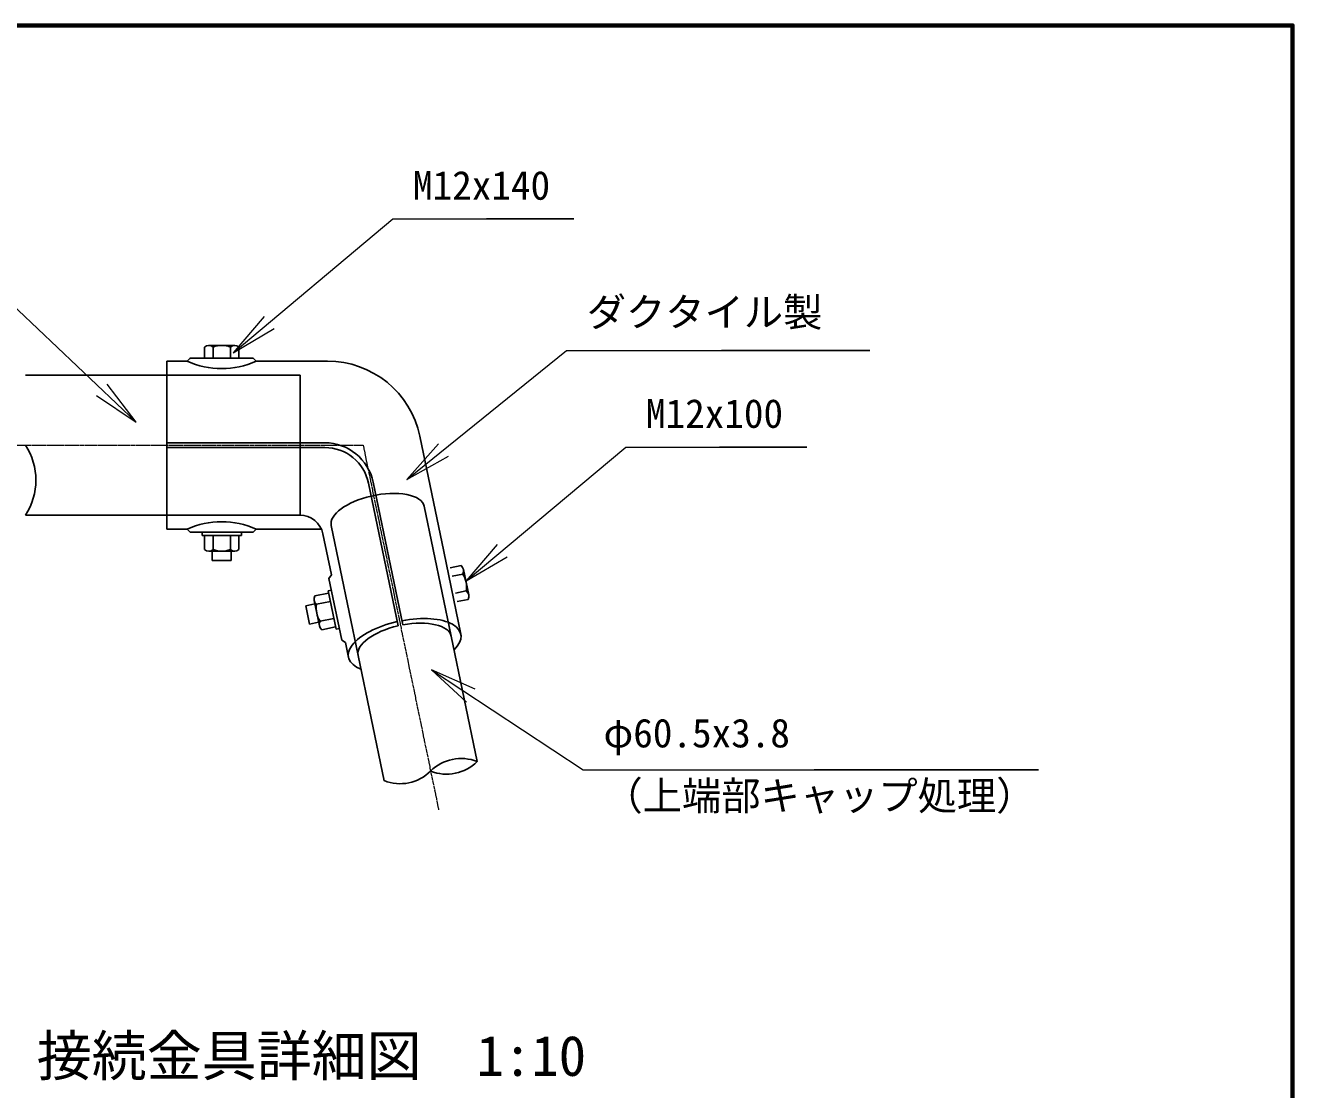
# Model space of a CAD drawing. Units: millimetres on the paper, enlarged 40 times, with parts at other scales. Extents: x 600 to 16200, y 600 to 11280.
# Drawn here: x 12973 to 16200, y 8569 to 11280 of the extents above; entities that cross this region are included whole.
import ezdxf
from ezdxf.enums import TextEntityAlignment as Align

# ---------------------------------------------------------------- set-up
doc = ezdxf.new("R2010")
doc.units = ezdxf.units.MM
doc.header["$LTSCALE"] = 40
doc.linetypes.add('USER1', pattern=[0.3, 0.2, -0.025, 0.05, -0.025])
for name, color, linetype, lineweight in [('D-BMK\u3000構造物基準線(中心線等)', 2, 'USER1', 13), ('D-STR-HTXT\u3000旗上げ', 7, 'Continuous', 13), ('D-STR-TXT\u3000文字列', 7, 'Continuous', 13), ('D-STR\u3000構造物外形線', 1, 'Continuous', 25), ('D-TTL', 7, 'Continuous', 70)]:
    doc.layers.add(name, color=color, linetype=linetype, lineweight=lineweight)
doc.styles.add('ＭＳ ゴシック', font='')
doc.styles.get('ＭＳ ゴシック').set_extended_font_data('MS Gothic')

# ---------------------------------------------------------------- blocks, each defined once
blk = doc.blocks.new('open_arrow')
at = {"color": 0, "linetype": 'Continuous', "lineweight": -2}
blk.add_lwpolyline([(7.5, 1.25), (0, 0), (7.5, -1.25)], dxfattribs=at)

msp = doc.modelspace()

# ---------------------------------------------------------------- linework, layer by layer
at = {"layer": 'D-BMK\u3000構造物基準線(中心線等)'}
for p, q in [((12584.27, 10210.63), (13833.09, 10210.63)), ((13833.09, 10210.63), (14025.42, 9281.88))]:
    msp.add_line(p, q, dxfattribs=at)
at = {"layer": 'D-STR-HTXT\u3000旗上げ'}
for points in [[(13502.07, 10445.86), (13908.71, 10786.95), (13924.71, 10786.95), (14369.51, 10786.95), (14147.11, 10786.95)], [(13255.12, 10269.07), (12904.14, 10602.04), (12888.14, 10602.04), (12271.74, 10602.04), (12579.94, 10602.04)], [(13944.46, 10122.94), (14351.1, 10452.1), (14367.1, 10452.1), (15123.7, 10452.1), (14745.4, 10452.1)], [(14095.21, 9864.77), (14501.86, 10205.86), (14517.86, 10205.86), (14962.66, 10205.86), (14740.26, 10205.86)], [(14007.05, 9638.51), (14393.66, 9383.78), (14409.66, 9383.78), (15553.26, 9383.78), (14981.46, 9383.78)]]:
    msp.add_lwpolyline(points, dxfattribs=at)
at = {"layer": 'D-STR\u3000構造物外形線'}
for p, q in [((13429.09, 10432.63), (13429.09, 10460.63)), ((13506.09, 10464.63), (13440.09, 10464.63)), ((13451.09, 10432.63), (13451.09, 10460.63)), ((13495.09, 10432.63), (13495.09, 10460.63)), ((13517.09, 10432.63), (13517.09, 10460.63)), ((13333.09, 10424.63), (13333.09, 9996.63)), ((13385.09, 10424.63), (13333.09, 10424.63)), ((13391.91, 10431.46), (13385.09, 10424.63)), ((13551.43, 10432.63), (13394.74, 10432.63)), ((13554.26, 10431.46), (13561.09, 10424.63)), ((13742.48, 10424.63), (13561.09, 10424.63)), ((13333.09, 10388.83), (12973.09, 10388.83)), ((13333.09, 10388.83), (13673.09, 10388.83)), ((13673.09, 10388.83), (13673.09, 10032.43)), ((14038.3, 9939.67), (13977.49, 10233.3)), ((13735.39, 10216.63), (13333.09, 10216.63)), ((13735.39, 10204.63), (13333.09, 10204.63)), ((13847.02, 10113.75), (13922.27, 9750.37)), ((13858.77, 10116.18), (13934.02, 9752.8)), ((13988.9, 10054.89), (14057.38, 9724.25)), ((13333.09, 10032.43), (12973.09, 10032.43)), ((13673.09, 10032.43), (13333.09, 10032.43)), ((13751.93, 10005.82), (13820.41, 9675.17)), ((13333.09, 9996.63), (13385.09, 9996.63)), ((13393.09, 9988.63), (13385.09, 9996.63)), ((13553.09, 9988.63), (13393.09, 9988.63)), ((13423.09, 9988.63), (13423.09, 9980.63)), ((13523.09, 9980.63), (13423.09, 9980.63)), ((13429.09, 9980.63), (13429.09, 9944.63)), ((13451.09, 9980.63), (13451.09, 9944.63)), ((13495.09, 9980.63), (13495.09, 9944.63)), ((13517.09, 9980.63), (13517.09, 9944.63)), ((13523.09, 9988.63), (13523.09, 9980.63)), ((13553.09, 9988.63), (13561.09, 9996.63)), ((13561.09, 9996.63), (13726.95, 9996.63)), ((13752.36, 9880.46), (13730.8, 9984.6)), ((13506.09, 9940.63), (13440.09, 9940.63)), ((13449.09, 9916.63), (13449.09, 9940.63)), ((13497.09, 9916.63), (13497.09, 9940.63)), ((14081.86, 9729.32), (14038.3, 9939.67)), ((13497.09, 9916.63), (13449.09, 9916.63)), ((13746.15, 9871), (13752.36, 9880.46)), ((14055.05, 9898.21), (14082.47, 9903.88)), ((14059.51, 9876.66), (14086.93, 9882.34)), ((14102, 9829.29), (14088.62, 9893.92)), ((13746.15, 9871), (13778.6, 9714.32)), ((13721.67, 9750.53), (13708.29, 9815.16)), ((13745.23, 9834.04), (13709.97, 9826.74)), ((13749.69, 9812.5), (13714.44, 9805.2)), ((13751.84, 9841.54), (13744.01, 9839.92)), ((13764.29, 9742), (13744.01, 9839.92)), ((14068.44, 9833.58), (14095.86, 9839.25)), ((14072.9, 9812.03), (14100.32, 9817.71)), ((13687, 9801.56), (13710.11, 9806.35)), ((13696.74, 9754.56), (13687, 9801.56)), ((13696.74, 9754.56), (13719.85, 9759.34)), ((13758.61, 9769.41), (13723.36, 9762.11)), ((13763.07, 9747.87), (13727.82, 9740.57)), ((13772.12, 9743.62), (13764.29, 9742)), ((13778.6, 9714.32), (13788.05, 9708.11)), ((14057.38, 9724.25), (14123.51, 9404.92)), ((13795.93, 9670.1), (13788.05, 9708.11)), ((13820.41, 9675.17), (13886.53, 9355.85))]:
    msp.add_line(p, q, dxfattribs=at)
for centre, radius, start, end in [((13440.09, 10447.5), 17.12, 50.03379, 129.96621), ((13473.09, 10402.13), 62.5, 69.39031, 110.60969), ((13506.09, 10447.5), 17.12, 50.03379, 129.96621), ((13473.09, 10619.7), 214, 245.71882, 294.28118), ((13394.74, 10428.63), 4, 90, 135), ((13551.43, 10428.63), 4, 45, 90), ((13742.48, 10184.63), 240, 11.7, 90), ((12840.19, 10121.53), 160, 326.16004, 33.83996), ((13735.39, 10090.63), 126, 11.7, 90), ((13735.39, 10090.63), 114, 11.7, 90), ((13473.09, 9801.56), 214, 65.71882, 114.28118), ((13672.04, 9972.43), 60, 11.7, 90), ((13440.09, 9957.75), 17.12, 230.03379, 309.96621), ((13473.09, 10003.13), 62.5, 249.39031, 290.60969), ((13506.09, 9957.75), 17.12, 230.03379, 309.96621), ((14071.85, 9890.45), 17.12, 331.73379, 51.66621), ((14034.11, 9848.93), 62.5, 351.09031, 32.30969), ((13725.06, 9818.63), 17.12, 151.73379, 231.66621), ((14085.23, 9825.82), 17.12, 331.73379, 51.66621), ((13776.18, 9795.52), 62.5, 171.09031, 212.30969), ((13738.44, 9754), 17.12, 151.73379, 231.66621), ((14082.76, 9302.56), 110, 68.23299, 134.96701), ((14045.81, 9482.54), 110, 248.23299, 314.96701), ((13927.28, 9458.21), 110, 248.23299, 314.96701)]:
    msp.add_arc(centre, radius, start, end, dxfattribs=at)
for centre, major_axis, start_param, end_param in [((13870.42, 10030.35), (-118.49, -24.54), 4.7619961, 6.2831854), ((13870.42, 10030.35), (118.49, 24.54), 6.2831853, 7.9035888), ((13938.89, 9699.71), (142.97, 29.61), 1.6119038, 3.7354881), ((13938.89, 9699.71), (118.49, 24.54), 1.6204034, 3.1415927), ((13938.89, 9699.71), (142.97, 29.61), 5.6892899, 7.8128742), ((13938.89, 9699.71), (118.49, 24.54), 6.2831853, 7.8043745)]:
    msp.add_ellipse(centre, major_axis=major_axis, ratio=0.438371, start_param=start_param, end_param=end_param, dxfattribs=at)
at = {"layer": 'D-TTL'}
msp.add_lwpolyline([(600, 600), (600, 11280), (16200, 11280), (16200, 600)], close=True, dxfattribs=at)

# ---------------------------------------------------------------- block references
at = {"layer": 'D-STR-HTXT\u3000旗上げ', "xscale": 16, "yscale": 16}
for p, rotation in [((13502.07, 10445.86), 40), ((13255.12, 10269.07), 136.5), ((13944.46, 10122.94), 39), ((14095.21, 9864.77), 40), ((14007.05, 9638.51), 326.6)]:
    msp.add_blockref('open_arrow', p, dxfattribs=dict(at, rotation=rotation))

# ---------------------------------------------------------------- texts
at = {"layer": 'D-STR-HTXT\u3000旗上げ', "style": 'ＭＳ ゴシック'}
for s, p in [('M12x140', (13960.22, 10872.46)), ('ダクタイル製', (14402.61, 10549.54)), ('M12x100', (14553.37, 10291.37)), ('φ60.5x3.8\u3000\u3000\u3000\u3000\u3000', (14445.17, 9477.41)), ('（上端部キャップ処理）', (14445.17, 9317.64))]:
    msp.add_text(s, height=73.31, dxfattribs=at).set_placement(p, align=Align.MIDDLE_LEFT)
at = {"layer": 'D-STR-TXT\u3000文字列', "style": 'ＭＳ ゴシック'}
msp.add_text('接続金具詳細図\u30001:10', height=102.6, dxfattribs=at).set_placement((13002.24, 8573.23), align=Align.BOTTOM_LEFT)

doc.saveas('drawing.dxf')
